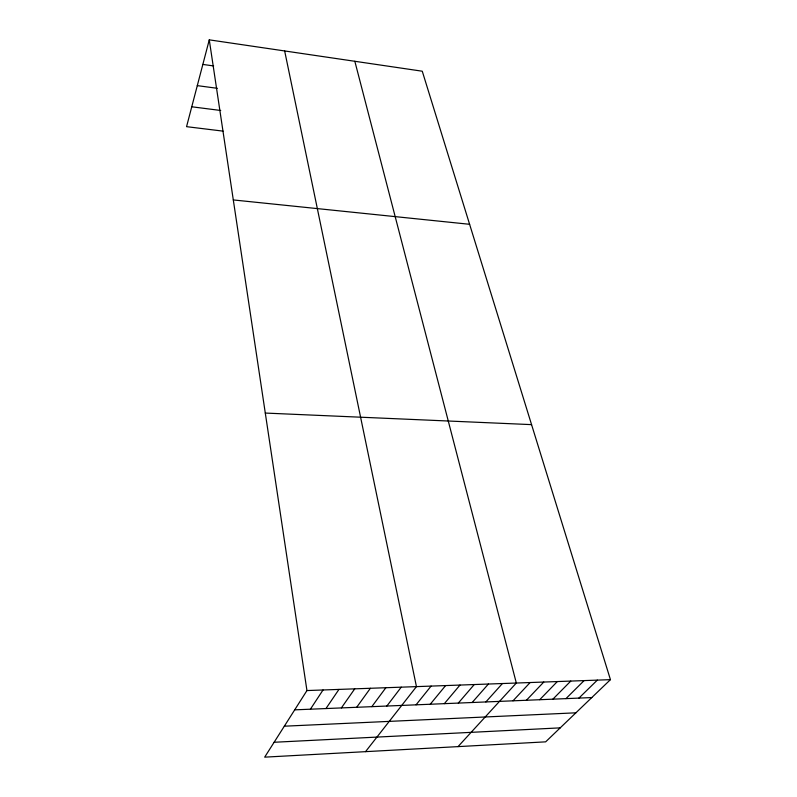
<?xml version="1.0" encoding="UTF-8"?>
<svg xmlns="http://www.w3.org/2000/svg" width="797" height="797" viewBox="0 0 797 797"><rect width="100%" height="100%" fill="white"/><g stroke="black" fill="none" stroke-linecap="round" stroke-linejoin="round"><path stroke-width="1.2" d="M209.272 39.85L306.945 690.561L264.674 757.15L545.646 741.848L610.442 679.652L422.261 71.212L209.272 39.85L186.558 126.663L223.04 131.126M310.402 709.2L323.024 689.983M325.963 708.553L338.954 689.405M341.385 707.915L354.735 688.837M356.677 707.288L370.376 688.279M371.82 706.66L385.868 687.721M386.844 706.042L401.23 687.173M365.524 751.661L416.452 686.625L284.659 50.948M416.054 704.827L431.087 686.097M430.25 704.239L445.603 685.579M444.337 703.661L459.989 685.061M458.305 703.084L474.255 684.543M472.153 702.506L488.402 684.035M485.881 701.938L502.419 683.537M458.026 746.62L516.326 683.029L354.834 61.279M513.009 700.822L530.115 682.541M526.409 700.264L543.783 682.043M539.699 699.716L557.332 681.555M552.879 699.168L570.782 681.076M565.95 698.63L584.111 680.598M578.921 698.092L597.332 680.12M274.118 742.266L560.221 727.86M284.32 726.197L575.892 712.817M294.701 709.848L591.782 697.564M306.945 690.561L610.442 679.652M265.291 413.065L531.569 424.632M233.302 199.937L469.612 224.296M191.758 106.778L220.729 110.484M197.297 85.628L217.332 88.308M202.837 64.427L213.626 65.942"/></g></svg>
